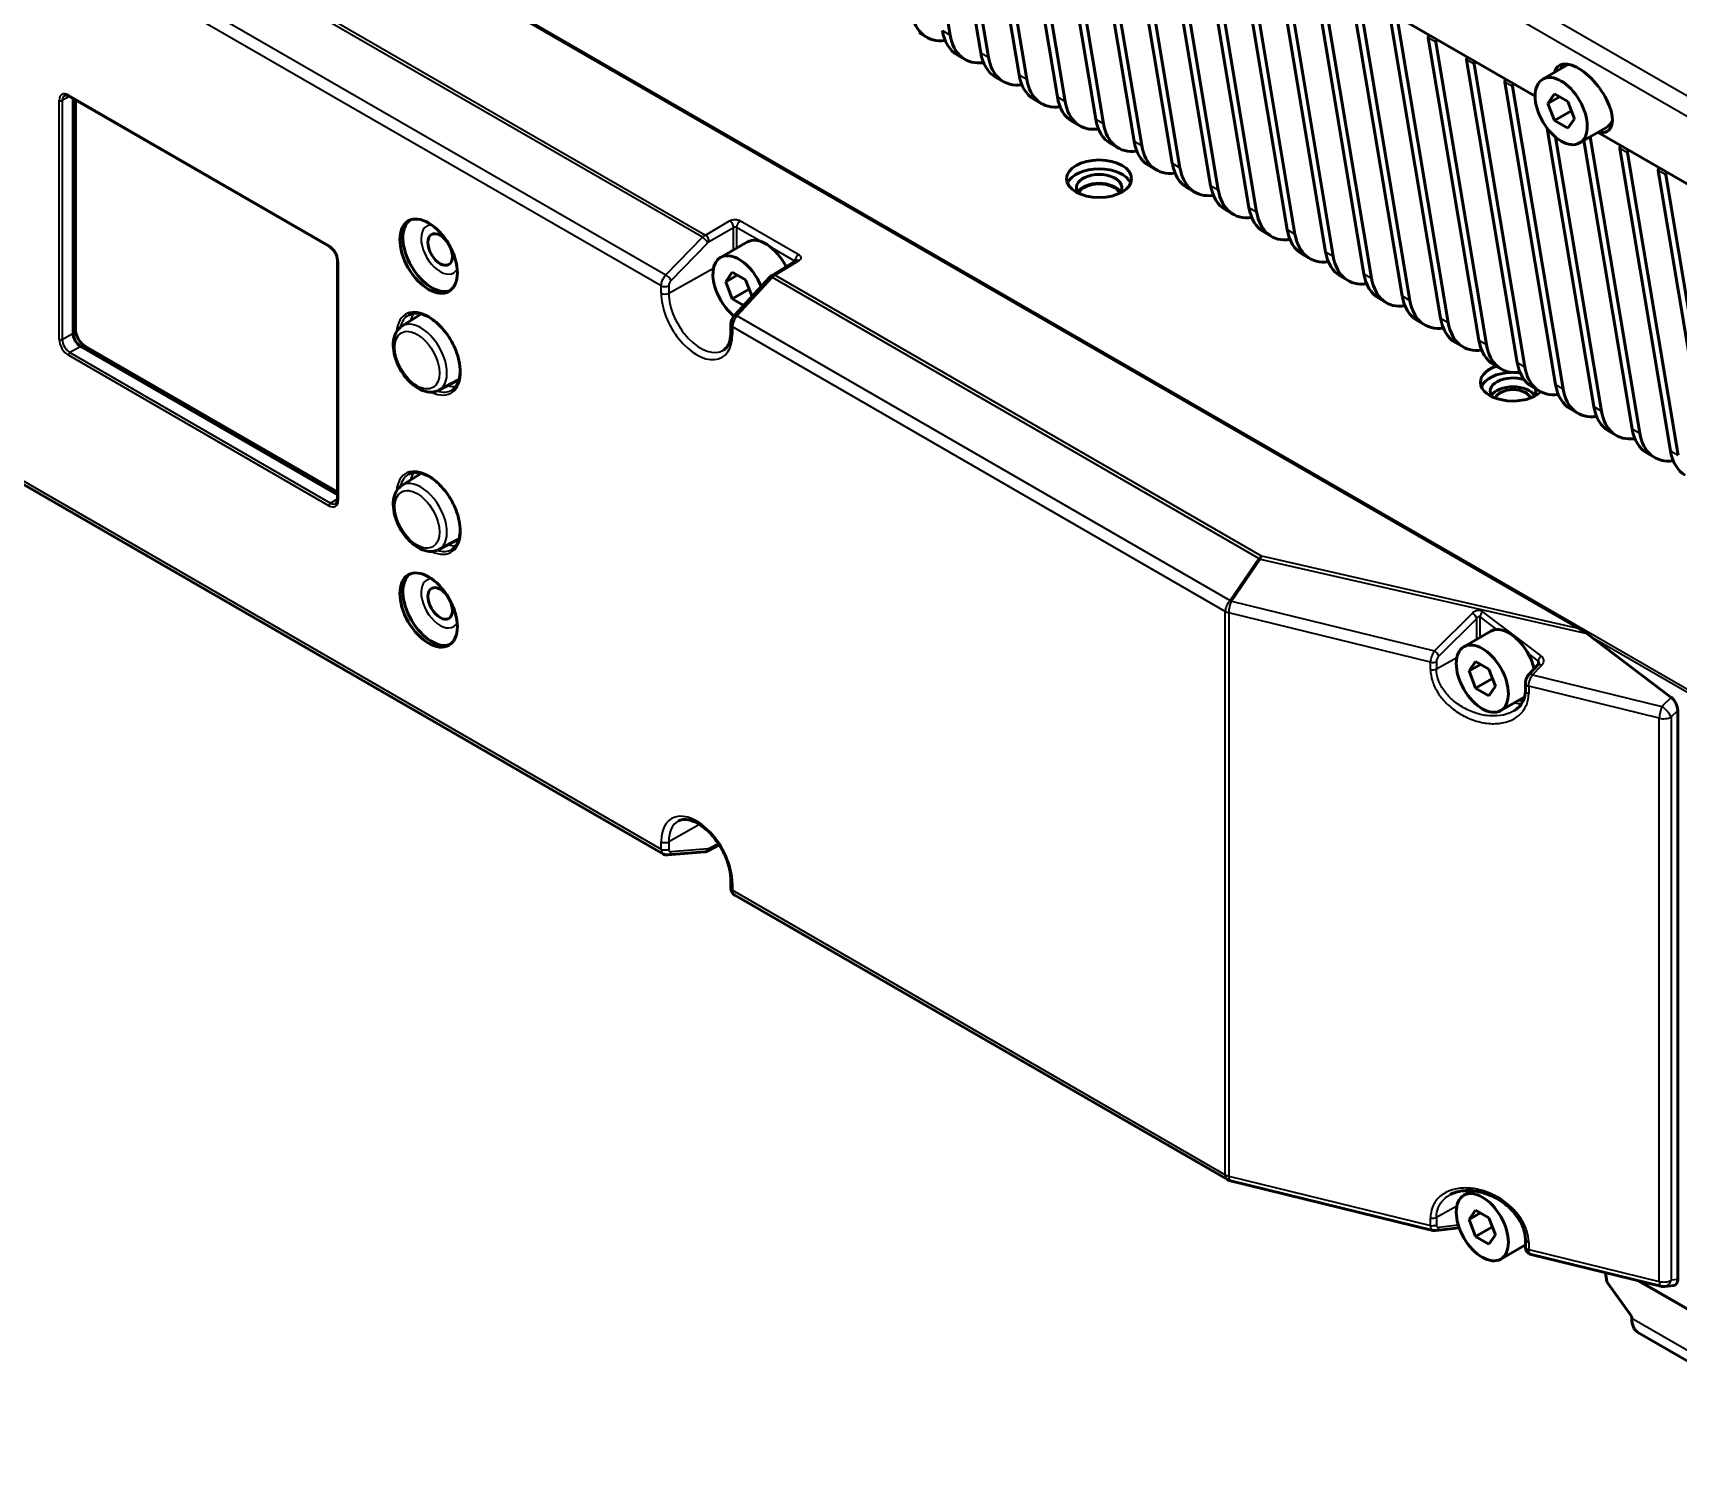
# Model space of a CAD drawing. Header units: millimetres. Extents: x 100 to 5488, y 100 to 4218.
# Drawn here: x 3182.1 to 3333.9, y 3136.3 to 3267.4 of the extents above; entities that cross this region are included whole.
import ezdxf

# ---------------------------------------------------------------- set-up
doc = ezdxf.new("R2010")
doc.units = ezdxf.units.MM
doc.header["$LTSCALE"] = 20
doc.layers.add('Visible (ANSI)', color=7, linetype='Continuous', lineweight=50)
doc.layers.add('Visible Narrow (ANSI)', color=7, linetype='Continuous', lineweight=35)

msp = doc.modelspace()

# ---------------------------------------------------------------- linework, layer by layer
at = {"layer": 'Visible (ANSI)'}
for p, q in [((3095.403, 3344.892), (3324.794, 3212.453)), ((3209.838, 3325.597), (3320.69, 3261.596)), ((3266.704, 3267.241), (3262.03, 3295.155)), ((3264.858, 3293.522), (3269.533, 3265.608)), ((3270.24, 3265.2), (3265.565, 3293.114)), ((3268.393, 3291.481), (3273.068, 3263.567)), ((3273.775, 3263.159), (3269.101, 3291.072)), ((3271.929, 3289.439), (3276.604, 3261.526)), ((3277.311, 3261.117), (3272.636, 3289.031)), ((3275.465, 3287.398), (3280.139, 3259.484)), ((3280.846, 3259.076), (3276.172, 3286.99)), ((3279, 3285.357), (3283.675, 3257.443)), ((3284.382, 3257.035), (3279.707, 3284.949)), ((3282.536, 3283.316), (3287.21, 3255.402)), ((3287.917, 3254.994), (3283.243, 3282.907)), ((3286.071, 3281.274), (3290.746, 3253.361)), ((3291.453, 3252.952), (3286.778, 3280.866)), ((3289.607, 3279.233), (3294.281, 3251.319)), ((3294.988, 3250.911), (3290.314, 3278.825)), ((3293.142, 3277.192), (3297.817, 3249.278)), ((3298.524, 3248.87), (3293.849, 3276.784)), ((3296.678, 3275.151), (3301.352, 3247.237)), ((3302.06, 3246.829), (3297.385, 3274.742)), ((3300.213, 3273.109), (3304.888, 3245.196)), ((3305.595, 3244.788), (3300.92, 3272.701)), ((3303.749, 3271.068), (3308.423, 3243.155)), ((3309.131, 3242.746), (3304.456, 3270.66)), ((3307.284, 3269.027), (3311.959, 3241.113)), ((3312.666, 3240.705), (3307.991, 3268.619)), ((3263.836, 3267.435), (3264.543, 3267.027)), ((3310.82, 3266.986), (3315.495, 3239.072)), ((3316.202, 3238.664), (3311.527, 3266.577)), ((3267.372, 3265.394), (3268.079, 3264.986)), ((3314.355, 3264.944), (3319.03, 3237.031)), ((3319.737, 3236.623), (3315.063, 3264.536)), ((3321.394, 3263.165), (3323.774, 3264.539)), ((3270.907, 3263.353), (3271.614, 3262.945)), ((3317.891, 3262.903), (3322.566, 3234.99)), ((3323.273, 3234.581), (3318.598, 3262.495)), ((3185.391, 3261.598), (3209.433, 3247.718)), ((3185.774, 3261.377), (3185.774, 3239.726)), ((3185.963, 3261.016), (3185.963, 3240.196)), ((3274.443, 3261.312), (3275.15, 3260.903)), ((3322.482, 3261.798), (3321.869, 3260.927)), ((3322.93, 3261.54), (3321.869, 3260.927)), ((3321.869, 3260.927), (3322.482, 3259.349)), ((3322.482, 3261.798), (3323.706, 3261.091)), ((3324.319, 3259.513), (3323.706, 3261.091)), ((3324.035, 3260.245), (3322.482, 3259.349)), ((3323.706, 3258.642), (3324.319, 3259.513)), ((3277.978, 3259.27), (3278.685, 3258.862)), ((3321.801, 3258.627), (3326.101, 3232.948)), ((3323.706, 3258.642), (3322.482, 3259.349)), ((3324.794, 3257.276), (3327.269, 3258.704)), ((3330.344, 3230.499), (3325.766, 3257.836)), ((3326.494, 3258.257), (3326.512, 3258.247)), ((3326.511, 3258.236), (3437.363, 3194.235)), ((3281.514, 3257.229), (3282.221, 3256.821)), ((3326.808, 3232.54), (3322.577, 3257.808)), ((3325.183, 3257.5), (3329.637, 3230.907)), ((3328.498, 3256.779), (3333.172, 3228.866)), ((3333.879, 3228.458), (3329.205, 3256.371)), ((3285.049, 3255.188), (3285.756, 3254.78)), ((3332.033, 3254.738), (3336.708, 3226.825)), ((3337.415, 3226.416), (3332.74, 3254.33)), ((3288.585, 3253.147), (3289.292, 3252.738)), ((3292.12, 3251.105), (3292.827, 3250.697)), ((3295.656, 3249.064), (3296.363, 3248.656)), ((3245.522, 3246.712), (3247.996, 3248.141)), ((3210.181, 3246.421), (3210.181, 3224.376)), ((3250.305, 3245.086), (3252.485, 3246.433)), ((3299.191, 3247.023), (3299.899, 3246.615)), ((3246.609, 3245.346), (3245.997, 3244.475)), ((3247.057, 3245.087), (3245.997, 3244.475)), ((3245.997, 3244.475), (3246.609, 3242.897)), ((3246.609, 3245.346), (3247.834, 3244.639)), ((3246.819, 3241.352), (3250.073, 3244.891)), ((3248.429, 3243.104), (3247.834, 3244.639)), ((3302.727, 3244.982), (3303.434, 3244.573)), ((3248.162, 3243.793), (3246.609, 3242.897)), ((3247.674, 3242.282), (3246.609, 3242.897)), ((3306.262, 3242.94), (3306.97, 3242.532)), ((3216.117, 3240.362), (3217.852, 3241.466)), ((3154.901, 3240.937), (3240.254, 3191.658)), ((3246.473, 3239.829), (3246.473, 3240.509)), ((3309.798, 3240.899), (3310.505, 3240.491)), ((3186.481, 3238.501), (3210.181, 3224.818)), ((3186.982, 3238.43), (3209.963, 3225.162)), ((3313.334, 3238.858), (3314.041, 3238.45)), ((3316.869, 3236.817), (3317.576, 3236.408)), ((3219.528, 3234.454), (3221.351, 3235.405)), ((3320.405, 3234.775), (3321.112, 3234.367)), ((3323.94, 3232.734), (3324.647, 3232.326)), ((3327.476, 3230.693), (3328.183, 3230.285)), ((3331.011, 3228.652), (3331.718, 3228.243)), ((3216.117, 3225.666), (3217.852, 3226.769)), ((3219.528, 3219.757), (3221.351, 3220.708)), ((3314.111, 3210.786), (3316.586, 3212.215)), ((3333.241, 3206.117), (3325.463, 3212.009)), ((3315.199, 3209.42), (3314.586, 3208.549)), ((3315.199, 3209.42), (3316.423, 3208.713)), ((3315.647, 3209.161), (3314.586, 3208.549)), ((3314.586, 3208.549), (3315.199, 3206.971)), ((3316.751, 3207.867), (3315.199, 3206.971)), ((3317.036, 3207.135), (3316.423, 3208.713)), ((3320.974, 3209.133), (3320.152, 3208.265)), ((3316.423, 3206.264), (3315.199, 3206.971)), ((3316.423, 3206.264), (3317.036, 3207.135)), ((3319.786, 3207.407), (3319.786, 3206.727)), ((3317.511, 3204.897), (3319.722, 3206.174)), ((3333.842, 3152.394), (3333.842, 3204.91)), ((3244.032, 3191.855), (3240.663, 3191.569)), ((3245.387, 3192.508), (3244.359, 3191.955)), ((3246.473, 3189.206), (3246.473, 3188.526)), ((3246.825, 3187.865), (3292.306, 3161.606)), ((3292.568, 3161.501), (3311.261, 3156.92)), ((3314.111, 3160.164), (3314.841, 3160.585)), ((3315.199, 3158.797), (3314.586, 3157.926)), ((3315.647, 3158.539), (3314.586, 3157.926)), ((3314.586, 3157.926), (3315.199, 3156.348)), ((3315.199, 3158.797), (3316.423, 3158.09)), ((3317.036, 3156.512), (3316.423, 3158.09)), ((3313.679, 3157.167), (3311.529, 3156.905)), ((3316.751, 3157.244), (3315.199, 3156.348)), ((3316.423, 3155.641), (3315.199, 3156.348)), ((3316.423, 3155.641), (3317.036, 3156.512)), ((3317.511, 3154.275), (3319.786, 3155.588)), ((3319.786, 3156.098), (3319.786, 3155.424)), ((3320.312, 3154.701), (3320.312, 3154.701)), ((3320.312, 3154.701), (3332.299, 3151.764)), ((3327.294, 3152.181), (3327.176, 3153.019)), ((3329.587, 3149.002), (3327.294, 3152.181)), ((3553.201, 3023.523), (3330.185, 3152.282)), ((3332.658, 3151.742), (3333.486, 3151.844)), ((3329.587, 3149.002), (3329.612, 3148.827)), ((3480.822, 3060.511), (3330.233, 3147.454))]:
    msp.add_line(p, q, dxfattribs=at)
for centre, start, end in [((3292.806, 3162.472), 240, 256.22988), ((3332.537, 3152.735), 256.22988, 276.96667)]:
    msp.add_arc(centre, 1, start, end, dxfattribs=at)
for centre, major_axis, ratio, start_param, end_param in [((3268.043, 3273.089), (-3.5, -6.062), 0.5773503, 5.6723201, 6.6991374), ((3270.872, 3271.456), (-3.5, -6.062), 0.5773503, 5.6723201, 6.2831853), ((3271.579, 3271.048), (-3.5, -6.062), 0.5773503, 5.6723201, 6.6991374), ((3310.959, 3267.094), (-0.1, -0.173), 0.5773503, 4.1669546, 5.6723201), ((3274.407, 3269.415), (-3.5, -6.062), 0.5773503, 5.6723201, 6.2831853), ((3311.666, 3266.686), (0.1, 0.173), 0.5773503, 1.025362, 2.5307274), ((3275.114, 3269.007), (-3.5, -6.062), 0.5773503, 5.6723201, 6.6991374), ((3314.495, 3265.053), (-0.1, -0.173), 0.5773503, 4.1669546, 5.6723201), ((3315.202, 3264.645), (0.1, 0.173), 0.5773503, 1.025362, 2.5307274), ((3325.122, 3261.391), (-2.296, 2.996), 0.4692871, 2.6619806, 6.6572458), ((3325.569, 3261.649), (-1.875, 3.248), 0.5773503, 0.2268061, 0.4354824), ((3277.943, 3267.374), (-3.5, -6.062), 0.5773503, 5.6723201, 6.2831853), ((3278.65, 3266.965), (-3.5, -6.062), 0.5773503, 5.6723201, 6.6991374), ((3318.03, 3263.012), (-0.1, -0.173), 0.5773503, 4.1669546, 5.6723201), ((3318.737, 3262.604), (0.1, 0.173), 0.5773503, 1.025362, 2.5307274), ((3281.478, 3265.333), (-3.5, -6.062), 0.5773503, 5.6723201, 6.2831853), ((3282.185, 3264.924), (-3.5, -6.062), 0.5773503, 5.6723201, 6.6991374), ((3285.014, 3263.291), (-3.5, -6.062), 0.5773503, 5.6723201, 6.2831853), ((3325.569, 3261.649), (1.7, -2.944), 0.5773503, 0, 0.4200419), ((3285.721, 3262.883), (-3.5, -6.062), 0.5773503, 5.6723201, 6.6991374), ((3325.569, 3261.649), (1.875, -3.248), 0.5773503, 5.861441, 6.2491556), ((3288.549, 3261.25), (-3.5, -6.062), 0.5773503, 5.6723201, 6.2831853), ((3289.256, 3260.842), (-3.5, -6.062), 0.5773503, 5.6723201, 6.6991374), ((3328.637, 3256.888), (-0.1, -0.173), 0.5773503, 4.1669546, 5.6723201), ((3329.344, 3256.48), (0.1, 0.173), 0.5773503, 1.025362, 2.5307274), ((3280.456, 3253.157), (-3, 0), 0.5773503, 3.3795338, 6.0452442), ((3292.085, 3259.209), (-3.5, -6.062), 0.5773503, 5.6723201, 6.2831853), ((3292.792, 3258.801), (-3.5, -6.062), 0.5773503, 5.6723201, 6.6991374), ((3332.172, 3254.847), (-0.1, -0.173), 0.5773503, 4.1669546, 5.6723201), ((3280.456, 3253.157), (2.1, 0), 0.5773503, 5.8319815, 9.8759818), ((3280.456, 3252.341), (-2.1, 0), 0.5773503, 3.4850213, 5.9397566), ((3280.456, 3252.341), (2, 0), 0.5773503, 0.284914, 2.8566786), ((3295.62, 3257.168), (-3.5, -6.062), 0.5773503, 5.6723201, 6.2831853), ((3332.879, 3254.439), (0.1, 0.173), 0.5773503, 1.025362, 2.5307274), ((3296.327, 3256.759), (-3.5, -6.062), 0.5773503, 5.6723201, 6.6991374), ((3299.156, 3255.126), (-3.5, -6.062), 0.5773503, 5.6723201, 6.2831853), ((3299.863, 3254.718), (-3.5, -6.062), 0.5773503, 5.6723201, 6.6991374), ((3218.867, 3246.993), (1.875, -3.248), 0.5773503, 3.2170891, 6.2076889), ((3302.691, 3253.085), (-3.5, -6.062), 0.5773503, 5.6723201, 6.2831853), ((3303.399, 3252.677), (-3.5, -6.062), 0.5773503, 5.6723201, 6.6991374), ((3249.696, 3245.197), (-1.7, 2.944), 0.5773503, 4.6075352, 6.2831853), ((3306.227, 3251.044), (-3.5, -6.062), 0.5773503, 5.6723201, 6.2831853), ((3247.222, 3243.768), (-1.7, 2.944), 0.5773503, 4.4734016, 8.4516202), ((3306.934, 3250.636), (-3.5, -6.062), 0.5773503, 5.6723201, 6.6991374), ((3309.762, 3249.003), (-3.5, -6.062), 0.5773503, 5.6723201, 6.2831853), ((3310.47, 3248.594), (-3.5, -6.062), 0.5773503, 5.6723201, 6.6991374), ((3313.298, 3246.961), (-3.5, -6.062), 0.5773503, 5.6723201, 6.2831853), ((3314.005, 3246.553), (-3.5, -6.062), 0.5773503, 5.6723201, 6.6991374), ((3219.644, 3238.46), (-1.75, 3.031), 0.5773503, 6.2804849, 6.3078805), ((3186.623, 3239.399), (-0.6, 1.039), 0.5773503, 0.7853982, 0.939529), ((3186.481, 3239.318), (-0.5, 0.866), 0.5773503, 0.7853982, 2.3561945), ((3316.834, 3244.92), (-3.5, -6.062), 0.5773503, 5.6723201, 6.2831853), ((3317.541, 3244.512), (-3.5, -6.062), 0.5773503, 5.6723201, 6.6991374), ((3186.623, 3239.399), (-0.6, 1.039), 0.5773503, 2.2020636, 2.3561945), ((3320.369, 3242.879), (-3.5, -6.062), 0.5773503, 5.6723201, 6.2831853), ((3321.076, 3242.471), (-3.5, -6.062), 0.5773503, 5.6723201, 6.6991374), ((3318.639, 3235.194), (-3, 0), 0.5773503, 5.2502641, 8.8884287), ((3323.905, 3240.838), (-3.5, -6.062), 0.5773503, 5.6723201, 6.2831853), ((3324.612, 3240.429), (-3.5, -6.062), 0.5773503, 5.6723201, 6.6991374), ((3219.644, 3238.46), (1.75, -3.031), 0.5773503, 6.2584901, 6.2858857), ((3318.639, 3234.378), (-3, 0), 0.5773503, 4.7696626, 6.0452442), ((3318.639, 3234.378), (-2.1, 0), 0.5773503, 4.1998705, 6.7343891), ((3318.639, 3234.378), (3, 0), 0.5773503, 1.3464604, 1.4165581), ((3318.639, 3233.561), (-2.1, 0), 0.5773503, 3.4850213, 5.9397566), ((3318.639, 3233.561), (1.65, 0), 0.5773503, 0.185608, 2.9559846), ((3318.639, 3234.378), (2.1, 0), 0.5773503, 5.8319815, 6.4701073), ((3327.44, 3238.796), (-3.5, -6.062), 0.5773503, 5.6723201, 6.2831853), ((3328.147, 3238.388), (-3.5, -6.062), 0.5773503, 5.6723201, 6.6991374), ((3330.976, 3236.755), (-3.5, -6.062), 0.5773503, 5.6723201, 6.2831853), ((3331.683, 3236.347), (-3.5, -6.062), 0.5773503, 5.6723201, 6.6991374), ((3334.511, 3234.714), (-3.5, -6.062), 0.5773503, 5.6723201, 6.2831853), ((3335.218, 3234.306), (-3.5, -6.062), 0.5773503, 5.6723201, 6.6991374), ((3338.047, 3232.673), (-3.5, -6.062), 0.5773503, 5.6723201, 6.2831853), ((3219.644, 3223.764), (-1.75, 3.031), 0.5773503, 6.2804849, 6.3078805), ((3219.644, 3223.764), (1.75, -3.031), 0.5773503, 6.2584901, 6.2858857), ((3218.867, 3214.333), (1.875, -3.248), 0.5773503, 3.2170891, 6.2076889), ((3318.286, 3209.271), (-1.7, 2.944), 0.5773503, 4.2149391, 6.2831853), ((3324.765, 3211.654), (1.773, -1.185), 0.32587, 1.3904241, 1.7690863), ((3320.515, 3207.921), (-0.363, 0.344), 0.3380766, 0.0000003, 0.0000521), ((3321.337, 3208.789), (-0.363, 0.344), 0.3380766, 6.2829003, 6.2831853), ((3320.286, 3207.407), (-0.5, 0), 0.5773503, 6.2829133, 6.2831853), ((3333.135, 3205.313), (0.463, -0.925), 0.5782294, 0.8574929, 2.2774366), ((3240.759, 3192.522), (-0.507, -0.862), 0.5823654, 0.0044099, 0.0045807), ((3244.122, 3192.395), (0.237, -0.44), 0.5771744, 6.2829701, 6.2831854), ((3247.321, 3188.733), (0.494, 0.87), 0.5722054, 3.1371373, 3.1373519), ((3320.286, 3156.104), (-0.5, 0), 0.5773503, 6.2825869, 6.2831853), ((3333.135, 3152.808), (0.467, -0.93), 0.5711118, 6.0815083, 7.1327413), ((3331.733, 3150.052), (-1.5, -2.598), 0.5773503, 5.4977871, 6.2831853)]:
    msp.add_ellipse(centre, major_axis=major_axis, ratio=ratio, start_param=start_param, end_param=end_param, dxfattribs=at)
for centre, major_axis in [((3323.094, 3260.22), (-1.7, 2.944)), ((3280.456, 3253.974), (3, 0)), ((3218.584, 3246.83), (1.875, -3.248)), ((3219.644, 3247.442), (-0.8, 1.386)), ((3218.584, 3214.17), (1.875, -3.248)), ((3219.644, 3214.782), (-0.8, 1.386)), ((3315.811, 3207.842), (-1.7, 2.944)), ((3315.811, 3157.219), (-1.7, 2.944))]:
    msp.add_ellipse(centre, major_axis=major_axis, ratio=0.5773503, dxfattribs=at)
for points, knots in [([(3184.991, 3261.658), (3185.007, 3261.667), (3185.024, 3261.674), (3185.062, 3261.684), (3185.084, 3261.687), (3185.132, 3261.687), (3185.16, 3261.685), (3185.219, 3261.673), (3185.251, 3261.663), (3185.319, 3261.637), (3185.355, 3261.619), (3185.391, 3261.598)], [0.78539816, 0.78539816, 0.78539816, 0.78539816, 0.9424778, 0.9424778, 1.09955743, 1.09955743, 1.25663706, 1.25663706, 1.41371669, 1.41371669, 1.57079633, 1.57079633, 1.57079633, 1.57079633]), ([(3185.963, 3261.016), (3185.963, 3261.081), (3185.967, 3261.144), (3185.979, 3261.222), (3185.982, 3261.239), (3185.985, 3261.255)], [3.14159265, 3.14159265, 3.14159265, 3.14159265, 3.29867229, 3.29867229, 3.34205452, 3.34205452, 3.34205452, 3.34205452]), ([(3209.433, 3247.718), (3209.5, 3247.679), (3209.569, 3247.628), (3209.707, 3247.501), (3209.775, 3247.426), (3209.901, 3247.258), (3209.959, 3247.165), (3210.056, 3246.974), (3210.095, 3246.875), (3210.153, 3246.683), (3210.171, 3246.59), (3210.18, 3246.476), (3210.181, 3246.448), (3210.181, 3246.421)], [1.5707963, 1.5707963, 1.5707963, 1.5707963, 1.8578521, 1.8578521, 2.150771, 2.150771, 2.4482639, 2.4482639, 2.7465326, 2.7465326, 3.0415302, 3.0415302, 3.1415927, 3.1415927, 3.1415927, 3.1415927]), ([(3220.725, 3234.466), (3220.939, 3234.589), (3221.116, 3234.779), (3221.368, 3235.269), (3221.448, 3235.557), (3221.51, 3236.201), (3221.495, 3236.554), (3221.373, 3237.296), (3221.265, 3237.685), (3220.967, 3238.46), (3220.776, 3238.846), (3220.328, 3239.573), (3220.073, 3239.915), (3219.524, 3240.517), (3219.232, 3240.778), (3218.643, 3241.193), (3218.348, 3241.347), (3217.784, 3241.54), (3217.517, 3241.577), (3217.072, 3241.544), (3216.888, 3241.488), (3216.725, 3241.394)], [2.3561945, 2.3561945, 2.3561945, 2.3561945, 2.7126378, 2.7126378, 3.0369688, 3.0369688, 3.348842, 3.348842, 3.6610742, 3.6610742, 3.9747028, 3.9747028, 4.2887427, 4.2887427, 4.6020204, 4.6020204, 4.9138044, 4.9138044, 5.2270182, 5.2270182, 5.4977871, 5.4977871, 5.4977871, 5.4977871]), ([(3246.473, 3240.509), (3246.473, 3240.575), (3246.479, 3240.638), (3246.502, 3240.761), (3246.518, 3240.821), (3246.558, 3240.938), (3246.582, 3240.994), (3246.637, 3241.104), (3246.669, 3241.157), (3246.738, 3241.258), (3246.777, 3241.307), (3246.819, 3241.352)], [4.7124051, 4.7124051, 4.7124051, 4.7124051, 4.9476163, 4.9476163, 5.1828276, 5.1828276, 5.4180388, 5.4180388, 5.6532501, 5.6532501, 5.8884613, 5.8884613, 5.8884613, 5.8884613]), ([(3185.963, 3240.196), (3185.963, 3240.066), (3185.98, 3239.931), (3186.047, 3239.658), (3186.095, 3239.52), (3186.219, 3239.253), (3186.293, 3239.123), (3186.463, 3238.882), (3186.558, 3238.771), (3186.762, 3238.578), (3186.87, 3238.495), (3186.982, 3238.43)], [3.1415927, 3.1415927, 3.1415927, 3.1415927, 3.4557519, 3.4557519, 3.7699112, 3.7699112, 4.0840704, 4.0840704, 4.3982297, 4.3982297, 4.712389, 4.712389, 4.712389, 4.712389]), ([(3216.117, 3240.362), (3215.935, 3240.247), (3215.781, 3240.092), (3215.528, 3239.713), (3215.436, 3239.484), (3215.318, 3238.956), (3215.303, 3238.65), (3215.359, 3238.002), (3215.433, 3237.659), (3215.661, 3236.983), (3215.813, 3236.649), (3216.179, 3236.02), (3216.392, 3235.724), (3216.864, 3235.196), (3217.122, 3234.964), (3217.666, 3234.589), (3217.952, 3234.445), (3218.522, 3234.283), (3218.806, 3234.258), (3219.236, 3234.331), (3219.388, 3234.381), (3219.528, 3234.454)], [2.3808897, 2.3808897, 2.3808897, 2.3808897, 2.6338866, 2.6338866, 2.9158892, 2.9158892, 3.2453988, 3.2453988, 3.5906303, 3.5906303, 3.9327114, 3.9327114, 4.2728335, 4.2728335, 4.6150183, 4.6150183, 4.9602367, 4.9602367, 5.2870386, 5.2870386, 5.4730919, 5.4730919, 5.4730919, 5.4730919]), ([(3245.78, 3238.145), (3245.86, 3238.194), (3245.934, 3238.253), (3246.072, 3238.397), (3246.136, 3238.482), (3246.25, 3238.68), (3246.3, 3238.793), (3246.384, 3239.047), (3246.417, 3239.187), (3246.461, 3239.491), (3246.473, 3239.655), (3246.473, 3239.829)], [2.3685374, 2.3685374, 2.3685374, 2.3685374, 2.52314845, 2.52314845, 2.6777595, 2.6777595, 2.83237055, 2.83237055, 2.9869816, 2.9869816, 3.14159265, 3.14159265, 3.14159265, 3.14159265]), ([(3220.725, 3219.769), (3220.939, 3219.892), (3221.116, 3220.082), (3221.368, 3220.572), (3221.448, 3220.86), (3221.51, 3221.504), (3221.495, 3221.857), (3221.373, 3222.599), (3221.265, 3222.988), (3220.967, 3223.763), (3220.776, 3224.149), (3220.328, 3224.877), (3220.073, 3225.218), (3219.524, 3225.82), (3219.232, 3226.081), (3218.643, 3226.496), (3218.348, 3226.65), (3217.784, 3226.843), (3217.517, 3226.88), (3217.072, 3226.847), (3216.888, 3226.791), (3216.725, 3226.697)], [2.3561945, 2.3561945, 2.3561945, 2.3561945, 2.7126378, 2.7126378, 3.0369688, 3.0369688, 3.348842, 3.348842, 3.6610742, 3.6610742, 3.9747028, 3.9747028, 4.2887427, 4.2887427, 4.6020204, 4.6020204, 4.9138044, 4.9138044, 5.2270182, 5.2270182, 5.4977871, 5.4977871, 5.4977871, 5.4977871]), ([(3209.963, 3225.162), (3210.019, 3225.13), (3210.076, 3225.102), (3210.149, 3225.073), (3210.165, 3225.067), (3210.181, 3225.062)], [4.71238898, 4.71238898, 4.71238898, 4.71238898, 4.86946861, 4.86946861, 4.91285085, 4.91285085, 4.91285085, 4.91285085]), ([(3216.117, 3225.666), (3215.935, 3225.55), (3215.781, 3225.395), (3215.528, 3225.016), (3215.436, 3224.787), (3215.318, 3224.259), (3215.303, 3223.953), (3215.359, 3223.305), (3215.433, 3222.962), (3215.661, 3222.286), (3215.813, 3221.952), (3216.179, 3221.323), (3216.392, 3221.027), (3216.864, 3220.499), (3217.122, 3220.267), (3217.666, 3219.892), (3217.952, 3219.749), (3218.522, 3219.586), (3218.806, 3219.561), (3219.236, 3219.634), (3219.388, 3219.684), (3219.528, 3219.757)], [2.3808897, 2.3808897, 2.3808897, 2.3808897, 2.6338866, 2.6338866, 2.9158892, 2.9158892, 3.2453988, 3.2453988, 3.5906303, 3.5906303, 3.9327114, 3.9327114, 4.2728335, 4.2728335, 4.6150183, 4.6150183, 4.9602367, 4.9602367, 5.2870386, 5.2870386, 5.4730919, 5.4730919, 5.4730919, 5.4730919]), ([(3210.181, 3224.376), (3210.181, 3224.334), (3210.178, 3224.294), (3210.168, 3224.222), (3210.16, 3224.189), (3210.141, 3224.132), (3210.129, 3224.107), (3210.104, 3224.065), (3210.091, 3224.048), (3210.063, 3224.02), (3210.048, 3224.009), (3210.033, 3224)], [3.14159265, 3.14159265, 3.14159265, 3.14159265, 3.29867229, 3.29867229, 3.45575192, 3.45575192, 3.61283155, 3.61283155, 3.76991118, 3.76991118, 3.92699082, 3.92699082, 3.92699082, 3.92699082]), ([(3319.786, 3207.407), (3319.786, 3207.514), (3319.804, 3207.624), (3319.869, 3207.833), (3319.916, 3207.935), (3320.024, 3208.114), (3320.085, 3208.194), (3320.152, 3208.265)], [0, 0, 0, 0, 0.033811892, 0.033811892, 0.066666483, 0.066666483, 0.096616157, 0.096616157, 0.096616157, 0.096616157]), ([(3320.974, 3209.133), (3320.99, 3209.149), (3321.002, 3209.165), (3321.021, 3209.197), (3321.027, 3209.212), (3321.033, 3209.235), (3321.034, 3209.242), (3321.034, 3209.248)], [0, 0, 0, 0, 0.009289478, 0.009289478, 0.020189992, 0.020189992, 0.030648968, 0.030648968, 0.030648968, 0.030648968]), ([(3318.755, 3204.878), (3319.053, 3205.059), (3319.298, 3205.296), (3319.64, 3205.845), (3319.747, 3206.165), (3319.783, 3206.584), (3319.786, 3206.655), (3319.786, 3206.727)], [0.00010913, 0.00010913, 0.00010913, 0.00010913, 0.14606929, 0.14606929, 0.28813722, 0.28813722, 0.31638895, 0.31638895, 0.31638895, 0.31638895]), ([(3246.473, 3189.206), (3246.473, 3189.542), (3246.429, 3189.913), (3246.249, 3190.688), (3246.113, 3191.092), (3245.759, 3191.891), (3245.54, 3192.284), (3245.045, 3193.016), (3244.768, 3193.355), (3244.188, 3193.938), (3243.886, 3194.184), (3243.295, 3194.561), (3243.006, 3194.693), (3242.474, 3194.844), (3242.233, 3194.862), (3241.879, 3194.815), (3241.749, 3194.772), (3241.631, 3194.707)], [3.1415927, 3.1415927, 3.1415927, 3.1415927, 3.4413506, 3.4413506, 3.7444491, 3.7444491, 4.050308, 4.050308, 4.3564253, 4.3564253, 4.660193, 4.660193, 4.960309, 4.960309, 5.2647303, 5.2647303, 5.4854442, 5.4854442, 5.4854442, 5.4854442]), ([(3240.663, 3191.569), (3240.576, 3191.562), (3240.487, 3191.57), (3240.352, 3191.609), (3240.301, 3191.631), (3240.255, 3191.658)], [0, 0, 0, 0, 0.02770069, 0.02770069, 0.04494028, 0.04494028, 0.04494028, 0.04494028]), ([(3244.359, 3191.955), (3244.269, 3191.906), (3244.17, 3191.872), (3244.057, 3191.857), (3244.045, 3191.856), (3244.032, 3191.855)], [0, 0, 0, 0, 0.032485817, 0.032485817, 0.036495764, 0.036495764, 0.036495764, 0.036495764]), ([(3246.825, 3187.865), (3246.759, 3187.902), (3246.7, 3187.952), (3246.602, 3188.066), (3246.563, 3188.132), (3246.504, 3188.275), (3246.485, 3188.355), (3246.474, 3188.465), (3246.473, 3188.495), (3246.473, 3188.526)], [0, 0, 0, 0, 0.024009973, 0.024009973, 0.047962899, 0.047962899, 0.073771446, 0.073771446, 0.083383728, 0.083383728, 0.083383728, 0.083383728]), ([(3319.786, 3156.104), (3319.786, 3156.427), (3319.723, 3156.776), (3319.484, 3157.451), (3319.312, 3157.783), (3318.877, 3158.42), (3318.606, 3158.73), (3317.985, 3159.306), (3317.622, 3159.573), (3316.836, 3160.035), (3316.401, 3160.227), (3315.513, 3160.503), (3315.048, 3160.584), (3314.171, 3160.613), (3313.746, 3160.561), (3313.187, 3160.388), (3313.011, 3160.314), (3312.85, 3160.225)], [0, 0, 0, 0, 0.1265161, 0.1265161, 0.2460775, 0.2460775, 0.3694223, 0.3694223, 0.5016902, 0.5016902, 0.6440337, 0.6440337, 0.7940023, 0.7940023, 0.9449125, 0.9449125, 1.0209756, 1.0209756, 1.0209756, 1.0209756]), ([(3320.309, 3154.702), (3320.234, 3154.721), (3320.161, 3154.753), (3320.034, 3154.839), (3319.977, 3154.893), (3319.887, 3155.015), (3319.852, 3155.084), (3319.802, 3155.233), (3319.789, 3155.315), (3319.786, 3155.406), (3319.786, 3155.415), (3319.786, 3155.424)], [0.00031337, 0.00031337, 0.00031337, 0.00031337, 0.02512169, 0.02512169, 0.04933363, 0.04933363, 0.07351624, 0.07351624, 0.09963738, 0.09963738, 0.10242166, 0.10242166, 0.10242166, 0.10242166])]:
    msp.add_open_spline(points, degree=3, knots=knots, dxfattribs=at)
for points in [[(3252.485, 3246.433), (3252.491, 3246.437), (3252.494, 3246.44), (3252.494, 3246.44)], [(3250.073, 3244.891), (3250.142, 3244.967), (3250.221, 3245.033), (3250.305, 3245.086)], [(3311.529, 3156.905), (3311.44, 3156.894), (3311.348, 3156.898), (3311.261, 3156.92)]]:
    msp.add_open_spline(points, degree=3, dxfattribs=at)
at = {"layer": 'Visible Narrow (ANSI)'}
for p, q in [((2871.06, 3529.339), (3544.226, 3140.686)), ((3544.314, 3138.717), (2871.148, 3527.369)), ((2866.94, 3476.959), (3522.142, 3098.678)), ((3243.854, 3248.575), (3158.381, 3297.923)), ((3158.633, 3298.14), (3244.121, 3248.784)), ((3155.127, 3294.384), (3240.484, 3245.103)), ((3240.044, 3244.101), (3154.696, 3293.377)), ((3265.997, 3267.649), (3266.704, 3267.241)), ((3311.527, 3266.577), (3310.82, 3266.986)), ((3269.533, 3265.608), (3270.24, 3265.2)), ((3315.063, 3264.536), (3314.355, 3264.944)), ((3273.068, 3263.567), (3273.775, 3263.159)), ((3318.598, 3262.495), (3317.891, 3262.903)), ((3184.501, 3239.154), (3184.501, 3261.2)), ((3185.433, 3261.574), (3184.784, 3261.2)), ((3184.784, 3261.2), (3184.784, 3239.154)), ((3185.35, 3261.69), (3209.391, 3247.809)), ((3186.021, 3260.935), (3186.021, 3240.114)), ((3276.604, 3261.526), (3277.311, 3261.117)), ((3280.139, 3259.484), (3280.846, 3259.076)), ((3283.675, 3257.443), (3284.382, 3257.035)), ((3329.205, 3256.371), (3328.498, 3256.779)), ((3287.21, 3255.402), (3287.917, 3254.994)), ((3290.746, 3253.361), (3291.453, 3252.952)), ((3332.74, 3254.33), (3332.033, 3254.738)), ((3294.281, 3251.319), (3294.988, 3250.911)), ((3244.121, 3248.784), (3246.361, 3250.087)), ((3244.47, 3248.174), (3246.727, 3249.477)), ((3246.727, 3247.408), (3246.727, 3249.477)), ((3249.292, 3248.167), (3247.007, 3249.486)), ((3247.007, 3249.486), (3247.007, 3247.57)), ((3247.354, 3250.095), (3252.733, 3246.989)), ((3297.817, 3249.278), (3298.524, 3248.87)), ((3243.854, 3248.575), (3240.484, 3245.103)), ((3240.968, 3244.597), (3244.337, 3248.069)), ((3252.386, 3246.38), (3250.101, 3247.7)), ((3301.352, 3247.237), (3302.06, 3246.829)), ((3210.24, 3246.34), (3210.24, 3224.294)), ((3240.746, 3243.417), (3244.873, 3245.717)), ((3252.738, 3246.406), (3250.557, 3245.068)), ((3252.386, 3246.372), (3252.386, 3246.38)), ((3247.051, 3241.312), (3250.305, 3244.851)), ((3295.203, 3218.929), (3250.305, 3244.851)), ((3250.557, 3245.068), (3295.462, 3219.142)), ((3304.888, 3245.196), (3305.595, 3244.788)), ((3240.046, 3243.42), (3240.044, 3244.101)), ((3240.746, 3244.097), (3240.746, 3243.417)), ((3308.423, 3243.155), (3309.131, 3242.746)), ((3154.697, 3241.393), (3240.046, 3192.117)), ((3247.051, 3241.312), (3292.534, 3215.052)), ((3184.784, 3239.154), (3185.774, 3239.726)), ((3185.774, 3240.134), (3185.963, 3240.243)), ((3246.619, 3240.305), (3246.619, 3239.625)), ((3292.099, 3214.047), (3246.619, 3240.305)), ((3311.959, 3241.113), (3312.666, 3240.705)), ((3186.481, 3238.501), (3185.491, 3237.93)), ((3187.024, 3238.406), (3186.835, 3238.297)), ((3186.941, 3238.522), (3209.922, 3225.254)), ((3315.495, 3239.072), (3316.202, 3238.664)), ((3209.391, 3223.804), (3185.35, 3237.685)), ((3185.491, 3237.93), (3209.533, 3224.049)), ((3319.03, 3237.031), (3319.737, 3236.623)), ((3322.566, 3234.99), (3323.273, 3234.581)), ((3326.101, 3232.948), (3326.808, 3232.54)), ((3329.637, 3230.907), (3330.344, 3230.499)), ((3333.172, 3228.866), (3333.879, 3228.458)), ((3209.533, 3224.049), (3210.181, 3224.424)), ((3295.203, 3218.929), (3292.534, 3215.052)), ((3292.656, 3215.005), (3295.321, 3218.883)), ((3295.324, 3218.883), (3325.463, 3212.009)), ((3324.794, 3212.453), (3295.462, 3219.142)), ((3292.099, 3162.064), (3292.099, 3214.047)), ((3292.416, 3213.924), (3292.416, 3161.94)), ((3311.032, 3209.362), (3292.416, 3213.924)), ((3292.656, 3215.005), (3311.393, 3210.413)), ((3314.894, 3213.888), (3311.393, 3210.413)), ((3321.254, 3209.936), (3315.875, 3214.011)), ((3311.816, 3209.931), (3315.316, 3213.406)), ((3315.316, 3211.482), (3315.316, 3213.406)), ((3315.596, 3213.532), (3315.596, 3211.644)), ((3315.596, 3213.532), (3317.128, 3212.372)), ((3553.183, 3080.43), (3326.048, 3211.566)), ((3311.032, 3208.681), (3311.032, 3209.362)), ((3311.575, 3208.739), (3313.462, 3209.791)), ((3311.575, 3209.42), (3311.575, 3208.739)), ((3320.031, 3210.173), (3320.975, 3209.457)), ((3320.975, 3209.134), (3320.975, 3209.457)), ((3320.44, 3208.196), (3321.262, 3209.063)), ((3320.44, 3208.196), (3332.386, 3205.268)), ((3332.146, 3204.187), (3320.091, 3207.142)), ((3320.091, 3207.142), (3320.091, 3206.461)), ((3333.241, 3206.117), (3332.386, 3205.268)), ((3333.231, 3204.303), (3333.842, 3204.91)), ((3332.146, 3152.204), (3332.146, 3204.187)), ((3333.231, 3204.303), (3333.231, 3152.32)), ((3243.584, 3194.376), (3240.746, 3192.794)), ((3240.046, 3192.117), (3240.046, 3192.797)), ((3240.746, 3192.794), (3240.746, 3192.113)), ((3244.47, 3192.187), (3245.303, 3192.635)), ((3244.337, 3192.145), (3240.968, 3191.86)), ((3246.619, 3189.002), (3246.619, 3188.321)), ((3246.619, 3188.321), (3292.099, 3162.064)), ((3292.416, 3161.94), (3311.032, 3157.378)), ((3313.462, 3159.169), (3311.575, 3158.116)), ((3311.032, 3157.378), (3311.032, 3158.058)), ((3311.575, 3158.116), (3311.575, 3157.436)), ((3313.598, 3157.411), (3311.816, 3157.193)), ((3320.091, 3155.838), (3320.091, 3155.158)), ((3320.091, 3155.158), (3332.146, 3152.204)), ((3330.388, 3152.232), (3553.183, 3023.602)), ((3333.842, 3152.394), (3333.231, 3152.32)), ((3329.612, 3148.827), (3480.201, 3061.884))]:
    msp.add_line(p, q, dxfattribs=at)
for centre, major_axis, ratio, start_param, end_param in [((3185.35, 3260.71), (-0.6, 1.039), 0.5773503, 5.4977871, 7.0685835), ((3184.643, 3261.282), (-0.2, 0), 0.5773503, 0.7853982, 2.3561945), ((3185.491, 3260.792), (-0.5, 0.866), 0.5773503, 0, 0.7853982), ((3185.491, 3261.771), (-0.1, -0.173), 0.5773503, 5.4977871, 6.2831853), ((3186.163, 3261.016), (-0.2, 0), 0.5773503, 0, 0.7853982), ((3186.941, 3260.404), (-0.65, 1.126), 0.5773503, 0.4990732, 0.7853982), ((3219.644, 3247.442), (1.24, -2.148), 0.5773503, 2.8118209, 6.612957), ((3244.122, 3248.382), (0.25, -0.433), 0.5570252, 0.7855505, 2.3423554), ((3246.379, 3249.685), (-0.25, 0.433), 0.5570252, 3.9271432, 5.5086169), ((3246.866, 3249.394), (-0.2, -0.011), 0.611361, 3.8924931, 5.4458939), ((3247.361, 3249.69), (-0.25, -0.433), 0.5773503, 3.9444383, 5.4977881), ((3209.391, 3246.83), (-0.6, 1.039), 0.5773503, 3.9269908, 5.4977871), ((3209.533, 3247.891), (-0.1, -0.173), 0.5773503, 5.4977871, 6.2831853), ((3243.99, 3248.277), (-0.359, 0.348), 0.3015393, 3.8052621, 5.3693459), ((3244.476, 3247.77), (0.257, 0.429), 0.5873385, 0.8117226, 1.1890177), ((3210.381, 3246.421), (-0.2, 0), 0.5773503, 0, 0.7853982), ((3252.739, 3246.584), (0.25, 0.433), 0.5773503, 0.802845, 2.3561954), ((3252.244, 3246.289), (-0.2, -0.011), 0.6113982, 3.8438271, 3.8925627), ((3252.748, 3246.008), (-0.263, 0.425), 0.5771744, 5.469596, 6.2831853), ((3240.62, 3244.805), (0.359, -0.348), 0.3015523, 0.6636613, 2.2277613), ((3241.106, 3244.297), (0.257, 0.429), 0.587326, 1.1889921, 2.3650546), ((3250.441, 3244.553), (-0.368, 0.338), 0.3201418, 5.3609733, 6.2831853), ((3250.568, 3244.66), (-0.263, 0.425), 0.5771744, 5.4942747, 6.2831894), ((3240.399, 3244.305), (-0.5, 0), 0.5773566, 0.7810478, 2.3387397), ((3240.399, 3243.624), (0.5, 0), 0.5773503, 3.9269908, 5.4803339), ((3243.332, 3241.522), (2.324, -4.026), 0.5773503, 3.9269908, 7.0685835), ((3243.68, 3241.723), (2.074, -3.593), 0.5773503, 3.9269908, 6.2955282), ((3218.584, 3237.848), (2.1, -3.637), 0.5773503, 5.5854828, 10.1224804), ((3218.725, 3237.93), (-2, 3.464), 0.5773503, 0, 0.5585706), ((3219.644, 3238.46), (-2, 3.464), 0.5773503, 0.2379072, 0.5300557), ((3247.187, 3241.014), (-0.368, 0.338), 0.3201509, 5.3592986, 6.2831853), ((3186.163, 3240.196), (-0.2, 0), 0.5773503, 0, 0.7853982), ((3186.941, 3239.583), (-0.65, 1.126), 0.5773503, 0.7853982, 2.3561945), ((3217.864, 3237.433), (-1.706, 2.955), 0.5773503, 3.1168974, 6.3078805), ((3246.973, 3240.509), (-0.5, 0), 0.5773392, 0, 0.7854046), ((3246.973, 3239.829), (-0.5, 0), 0.5773503, 0, 0.7853982), ((3185.35, 3238.665), (0.6, -1.039), 0.5773503, 3.9269908, 5.4977871), ((3184.643, 3239.236), (0.2, 0), 0.5773503, 3.9269908, 5.4977871), ((3185.491, 3238.746), (0.5, -0.866), 0.5773503, 3.9269908, 5.4977871), ((3187.082, 3238.603), (-0.1, -0.173), 0.5773503, 5.4977871, 6.2831853), ((3185.491, 3237.766), (-0.1, -0.173), 0.5773503, 3.9269908, 5.4977871), ((3218.725, 3237.93), (2, -3.464), 0.5773503, 5.7246147, 6.2831853), ((3219.644, 3238.46), (2, -3.464), 0.5773503, 5.7531296, 6.0452782), ((3218.584, 3223.151), (2.1, -3.637), 0.5773503, 5.5854828, 10.1224804), ((3218.725, 3223.233), (-2, 3.464), 0.5773503, 0, 0.5585706), ((3217.864, 3222.736), (-1.706, 2.955), 0.5773503, 3.1168974, 6.3078805), ((3219.644, 3223.764), (-2, 3.464), 0.5773503, 0.2379072, 0.5300557), ((3209.922, 3226.315), (-0.65, 1.126), 0.5773503, 2.3561945, 2.6425194), ((3210.063, 3225.335), (-0.1, -0.173), 0.5773503, 5.4977871, 6.2831853), ((3209.391, 3224.784), (0.6, -1.039), 0.5773503, 5.4977871, 7.0685835), ((3209.533, 3223.886), (0.1, 0.173), 0.5773503, 0.7853982, 2.3561945), ((3209.533, 3224.866), (0.5, -0.866), 0.5773503, 5.4977871, 6.2831853), ((3210.381, 3224.376), (-0.2, 0), 0.5773503, 0, 0.7853982), ((3219.644, 3223.764), (2, -3.464), 0.5773503, 5.7531296, 6.0452782), ((3218.725, 3223.233), (2, -3.464), 0.5773503, 5.7246147, 6.2831853), ((3295.474, 3218.333), (0.5, 0.866), 0.5773503, 0.8028515, 1.1801893), ((3295.474, 3218.333), (-0.824, 0.567), 0.4079628, 5.166434, 5.3095388), ((3295.474, 3218.333), (-0.222, -0.975), 0.3106384, 3.8076712, 4.1855954), ((3219.644, 3214.782), (1.24, -2.148), 0.5773503, 2.8118209, 6.612957), ((3292.806, 3214.455), (0.5, 0.866), 0.5773503, 1.1801893, 2.3561945), ((3292.806, 3214.455), (-1, 0), 0.5773503, 0.7853982, 1.1693706), ((3292.806, 3214.455), (-0.238, -0.971), 0.3190306, 4.1914144, 5.3674196), ((3292.806, 3214.455), (0.824, -0.567), 0.4079587, 2.0210408, 2.167949), ((3314.969, 3213.614), (-0.352, 0.355), 0.3228157, 3.8110529, 5.2309964), ((3315.95, 3213.736), (0.302, 0.399), 0.481405, 1.2163413, 2.4225017), ((3311.228, 3209.627), (-0.5, 0), 0.5773503, 1.1693706, 2.3387412), ((3311.468, 3210.138), (0.352, -0.355), 0.3228173, 0.66946, 2.0894036), ((3311.966, 3209.637), (0.301, 0.428), 0.5825569, 1.2734029, 2.4490653), ((3321.329, 3209.662), (0.302, 0.399), 0.481405, 1.2163385, 2.4225019), ((3311.228, 3208.947), (0.5, 0), 0.5773503, 4.3109664, 5.4803302), ((3320.515, 3207.921), (-0.363, 0.344), 0.3380766, 5.2209599, 6.2831853), ((3321.337, 3208.789), (-0.363, 0.344), 0.3380766, 5.2209606, 6.2829003), ((3320.286, 3207.407), (-0.5, 0), 0.5773503, 0, 1.1693687), ((3320.286, 3206.727), (-0.5, 0), 0.5773503, 0, 1.1693657), ((3318.147, 3209.19), (2.002, -3.467), 0.5773503, 5.7269933, 5.9749509), ((3318.286, 3209.271), (1.902, -3.294), 0.5773503, 5.8184111, 6.0055199), ((3318.147, 3209.191), (2.002, -3.467), 0.5773503, 6.1975197, 6.197575), ((3318.286, 3209.271), (1.902, -3.294), 0.5773503, 6.2066916, 6.2067909), ((3332.537, 3204.719), (0.238, 0.971), 0.3190306, 1.0498217, 2.2258269), ((3332.537, 3204.719), (0.705, -0.71), 0.3228173, 0.66946, 2.0894036), ((3332.537, 3204.719), (-1, 0), 0.5773503, 1.1693706, 2.3387412), ((3243.332, 3190.9), (-2.324, 4.026), 0.5773503, 3.9269908, 7.0685835), ((3243.68, 3191.1), (-2.074, 3.593), 0.5773503, 6.2708424, 7.0685835), ((3240.399, 3193.001), (-0.5, 0), 0.5773503, 0.7853982, 2.3387412), ((3240.399, 3192.321), (0.5, 0), 0.5773503, 3.926989, 5.4803339), ((3240.759, 3192.522), (-0.507, -0.862), 0.5823654, 5.502191, 6.2875946), ((3240.62, 3192.068), (0.042, -0.498), 0.7455973, 6.2831798, 7.3619279), ((3241.106, 3192.314), (-0.257, -0.429), 0.5873385, 5.5067205, 6.682768), ((3243.99, 3192.353), (0.042, -0.498), 0.7455973, 0, 1.0787426), ((3244.476, 3192.599), (-0.257, -0.429), 0.5873385, 0.399587, 0.7767874), ((3244.122, 3192.395), (0.237, -0.44), 0.5771744, 0, 0.8026938), ((3246.973, 3189.206), (-0.5, 0), 0.5773503, 0, 0.7853982), ((3246.973, 3188.526), (-0.5, 0), 0.5773503, 0, 0.7854), ((3247.321, 3188.733), (0.494, 0.87), 0.5722054, 2.3520762, 3.1371373), ((3292.806, 3162.472), (1, 0), 0.5773503, 3.9269908, 4.3109633), ((3292.806, 3162.472), (-0.5, -0.866), 0.5773503, 5.4977871, 6.2831853), ((3292.806, 3162.472), (-0.238, -0.971), 0.3190306, 5.3674196, 6.2831853), ((3311.228, 3158.324), (-0.5, 0), 0.5773503, 1.1693737, 2.3387375), ((3311.228, 3157.644), (-0.5, 0), 0.5773503, 1.1693706, 2.3387412), ((3311.468, 3157.401), (0.061, -0.496), 0.736324, 0, 1.0512329), ((3311.966, 3157.654), (0.301, 0.428), 0.5823398, 2.4492445, 3.6251538), ((3320.286, 3156.104), (-0.5, 0), 0.5773503, 0, 1.1693657), ((3320.286, 3155.424), (-0.5, 0), 0.5773503, 0, 1.1693687), ((3332.537, 3152.735), (1, 0), 0.5773503, 4.3109633, 5.4803339), ((3332.537, 3152.735), (-0.238, -0.971), 0.3190306, 5.3674196, 6.2831853), ((3332.537, 3152.735), (0.121, -0.993), 0.736324, 0, 1.0512329)]:
    msp.add_ellipse(centre, major_axis=major_axis, ratio=ratio, start_param=start_param, end_param=end_param, dxfattribs=at)
for centre in [(3217.523, 3237.236), (3217.523, 3222.539)]:
    msp.add_ellipse(centre, major_axis=(-1.456, 2.522), ratio=0.5773503, dxfattribs=at)
for points, knots in [([(3243.854, 3248.575), (3243.882, 3248.604), (3243.939, 3248.658), (3244.024, 3248.731), (3244.091, 3248.766), (3244.121, 3248.784)], [0, 0, 0, 0, 0.33333333, 0.66666667, 0.99989453, 0.99989453, 0.99989453, 0.99989453]), ([(3246.369, 3250.092), (3246.376, 3250.096), (3246.383, 3250.1), (3246.39, 3250.103), (3246.447, 3250.133), (3246.503, 3250.153), (3246.561, 3250.168), (3246.574, 3250.172), (3246.587, 3250.175), (3246.6, 3250.178), (3246.645, 3250.188), (3246.693, 3250.197), (3246.741, 3250.202), (3246.782, 3250.207), (3246.824, 3250.21), (3246.865, 3250.21), (3246.881, 3250.21), (3246.897, 3250.21), (3246.912, 3250.21), (3246.963, 3250.208), (3247.013, 3250.203), (3247.061, 3250.195), (3247.085, 3250.191), (3247.108, 3250.186), (3247.13, 3250.181), (3247.149, 3250.176), (3247.168, 3250.171), (3247.186, 3250.166), (3247.222, 3250.155), (3247.256, 3250.143), (3247.289, 3250.128), (3247.311, 3250.118), (3247.333, 3250.107), (3247.354, 3250.095)], [0.00829479, 0.00829479, 0.00829479, 0.00829479, 0.02969511, 0.02969511, 0.02969511, 0.20975356, 0.20975356, 0.20975356, 0.25, 0.25, 0.25, 0.38582573, 0.38582573, 0.38582573, 0.5, 0.5, 0.5, 0.54274439, 0.54274439, 0.54274439, 0.68227819, 0.68227819, 0.68227819, 0.75, 0.75, 0.75, 0.80810071, 0.80810071, 0.80810071, 0.92149493, 0.92149493, 0.92149493, 1, 1, 1, 1]), ([(3252.733, 3246.989), (3252.8, 3246.95), (3252.898, 3246.864), (3252.958, 3246.705), (3252.9, 3246.544), (3252.817, 3246.455), (3252.742, 3246.408)], [0, 0, 0, 0, 0.25, 0.5, 0.75, 0.99587261, 0.99587261, 0.99587261, 0.99587261]), ([(3240.044, 3244.101), (3240.044, 3244.208), (3240.064, 3244.324), (3240.1, 3244.443), (3240.136, 3244.562), (3240.188, 3244.682), (3240.254, 3244.795), (3240.319, 3244.908), (3240.398, 3245.013), (3240.484, 3245.103)], [0.00000119, 0.00000119, 0.00000119, 0.00000119, 0.33333333, 0.33333333, 0.33333333, 0.66666667, 0.66666667, 0.66666667, 1, 1, 1, 1]), ([(3250.557, 3245.068), (3250.528, 3245.05), (3250.476, 3245.006), (3250.387, 3244.936), (3250.332, 3244.88), (3250.305, 3244.851)], [0.00010544, 0.00010544, 0.00010544, 0.00010544, 0.33333333, 0.66666667, 1, 1, 1, 1]), ([(3247.051, 3241.312), (3246.967, 3241.221), (3246.889, 3241.115), (3246.824, 3241.002), (3246.759, 3240.888), (3246.707, 3240.767), (3246.673, 3240.648), (3246.638, 3240.529), (3246.619, 3240.412), (3246.619, 3240.305)], [0, 0, 0, 0, 0.33333333, 0.33333333, 0.33333333, 0.66666667, 0.66666667, 0.66666667, 0.99999846, 0.99999846, 0.99999846, 0.99999846]), ([(3186.492, 3238.506), (3186.423, 3238.557), (3186.355, 3238.616), (3186.182, 3238.79), (3186.085, 3238.919), (3185.938, 3239.175), (3185.875, 3239.322), (3185.81, 3239.56), (3185.794, 3239.648), (3185.784, 3239.733)], [0.01862642, 0.01862642, 0.01862642, 0.01862642, 0.04432977, 0.04432977, 0.08865953, 0.08865953, 0.1329893, 0.1329893, 0.15869265, 0.15869265, 0.15869265, 0.15869265]), ([(3315.316, 3213.406), (3315.317, 3213.409), (3315.319, 3213.411), (3315.32, 3213.414), (3315.332, 3213.438), (3315.346, 3213.461), (3315.361, 3213.481), (3315.377, 3213.504), (3315.395, 3213.523), (3315.414, 3213.539), (3315.435, 3213.555), (3315.456, 3213.567), (3315.477, 3213.573), (3315.499, 3213.579), (3315.52, 3213.579), (3315.54, 3213.572), (3315.56, 3213.566), (3315.578, 3213.553), (3315.593, 3213.536), (3315.594, 3213.535), (3315.595, 3213.533), (3315.596, 3213.532)], [0, 0, 0, 0, 0.0187683, 0.0187683, 0.0187683, 0.1889647, 0.1889647, 0.1889647, 0.3770144, 0.3770144, 0.3770144, 0.5785812, 0.5785812, 0.5785812, 0.7838926, 0.7838926, 0.7838926, 0.9873696, 0.9873696, 0.9873696, 1, 1, 1, 1]), ([(3311.393, 3210.413), (3311.388, 3210.406), (3311.383, 3210.399), (3311.378, 3210.391), (3311.332, 3210.324), (3311.287, 3210.249), (3311.246, 3210.168), (3311.234, 3210.143), (3311.221, 3210.118), (3311.209, 3210.092), (3311.186, 3210.041), (3311.164, 3209.989), (3311.145, 3209.935), (3311.119, 3209.863), (3311.096, 3209.79), (3311.079, 3209.719), (3311.062, 3209.65), (3311.05, 3209.583), (3311.042, 3209.518), (3311.036, 3209.464), (3311.032, 3209.412), (3311.032, 3209.362)], [0.00000001, 0.00000001, 0.00000001, 0.00000001, 0.02506513, 0.02506513, 0.02506513, 0.26048026, 0.26048026, 0.26048026, 0.33333333, 0.33333333, 0.33333333, 0.475898, 0.475898, 0.475898, 0.66666667, 0.66666667, 0.66666667, 0.84806838, 0.84806838, 0.84806838, 1, 1, 1, 1]), ([(3320.975, 3209.457), (3320.976, 3209.457), (3320.984, 3209.447), (3320.998, 3209.425), (3321.015, 3209.383), (3321.028, 3209.332), (3321.033, 3209.285), (3321.034, 3209.256), (3321.034, 3209.248)], [0, 0, 0, 0, 0.00545236, 0.1017086, 0.20704707, 0.32172072, 0.44834234, 0.49360568, 0.49360568, 0.49360568, 0.49360568]), ([(3321.254, 3209.936), (3321.327, 3209.881), (3321.426, 3209.75), (3321.474, 3209.528), (3321.431, 3209.299), (3321.335, 3209.14), (3321.262, 3209.063)], [0.00000003, 0.00000003, 0.00000003, 0.00000003, 0.25, 0.5, 0.75, 1, 1, 1, 1]), ([(3318.754, 3204.878), (3318.529, 3204.741), (3317.946, 3204.489), (3316.874, 3204.342), (3315.612, 3204.497), (3314.365, 3204.951), (3313.255, 3205.655), (3312.379, 3206.531), (3311.796, 3207.496), (3311.595, 3208.246), (3311.575, 3208.65), (3311.575, 3208.739)], [0.23806104, 0.23806104, 0.23806104, 0.23806104, 0.31232875, 0.41044292, 0.51105082, 0.61133774, 0.70862966, 0.8014303, 0.88987807, 0.97545461, 0.99999999, 0.99999999, 0.99999999, 0.99999999]), ([(3320.091, 3207.142), (3320.09, 3207.239), (3320.103, 3207.351), (3320.13, 3207.472), (3320.157, 3207.594), (3320.199, 3207.727), (3320.252, 3207.851), (3320.305, 3207.976), (3320.369, 3208.093), (3320.44, 3208.196)], [0, 0, 0, 0, 0.33333333, 0.33333333, 0.33333333, 0.66666667, 0.66666667, 0.66666667, 1, 1, 1, 1]), ([(3311.575, 3158.116), (3311.575, 3158.271), (3311.616, 3158.729), (3311.893, 3159.43), (3312.391, 3159.945), (3312.752, 3160.172), (3312.85, 3160.225)], [0, 0, 0, 0, 0.04268604, 0.12861361, 0.21788009, 0.24897313, 0.24897313, 0.24897313, 0.24897313]), ([(3311.032, 3157.378), (3311.032, 3157.281), (3311.045, 3157.19), (3311.073, 3157.114), (3311.101, 3157.038), (3311.144, 3156.978), (3311.199, 3156.945), (3311.218, 3156.933), (3311.239, 3156.925), (3311.261, 3156.92)], [0, 0, 0, 0, 0.33333333, 0.33333333, 0.33333333, 0.66666667, 0.66666667, 0.66666667, 0.78412969, 0.78412969, 0.78412969, 0.78412969]), ([(3320.312, 3154.701), (3320.295, 3154.706), (3320.278, 3154.712), (3320.262, 3154.721), (3320.21, 3154.749), (3320.165, 3154.803), (3320.136, 3154.878), (3320.106, 3154.953), (3320.091, 3155.048), (3320.091, 3155.158)], [0.2322038, 0.2322038, 0.2322038, 0.2322038, 0.33333333, 0.33333333, 0.33333333, 0.66666667, 0.66666667, 0.66666667, 1, 1, 1, 1])]:
    msp.add_open_spline(points, degree=3, knots=knots, dxfattribs=at)
for points in [[(3315.875, 3214.011), (3315.812, 3214.059), (3315.672, 3214.126), (3315.397, 3214.147), (3315.123, 3214.067), (3314.965, 3213.959), (3314.894, 3213.888)], [(3311.032, 3208.681), (3311.037, 3208.326), (3311.151, 3207.622), (3311.645, 3206.571), (3312.444, 3205.564), (3313.529, 3204.685), (3314.749, 3204.054), (3316.091, 3203.689), (3317.373, 3203.655), (3318.54, 3203.96), (3319.437, 3204.592), (3319.969, 3205.442), (3320.09, 3206.103), (3320.091, 3206.461)], [(3320.091, 3155.838), (3320.087, 3156.194), (3319.973, 3156.898), (3319.478, 3157.948), (3318.679, 3158.956), (3317.594, 3159.835), (3316.374, 3160.466), (3315.033, 3160.831), (3313.75, 3160.865), (3312.584, 3160.56), (3311.687, 3159.928), (3311.154, 3159.078), (3311.034, 3158.417), (3311.032, 3158.058)]]:
    msp.add_open_spline(points, degree=3, dxfattribs=at)

doc.saveas('drawing.dxf')
